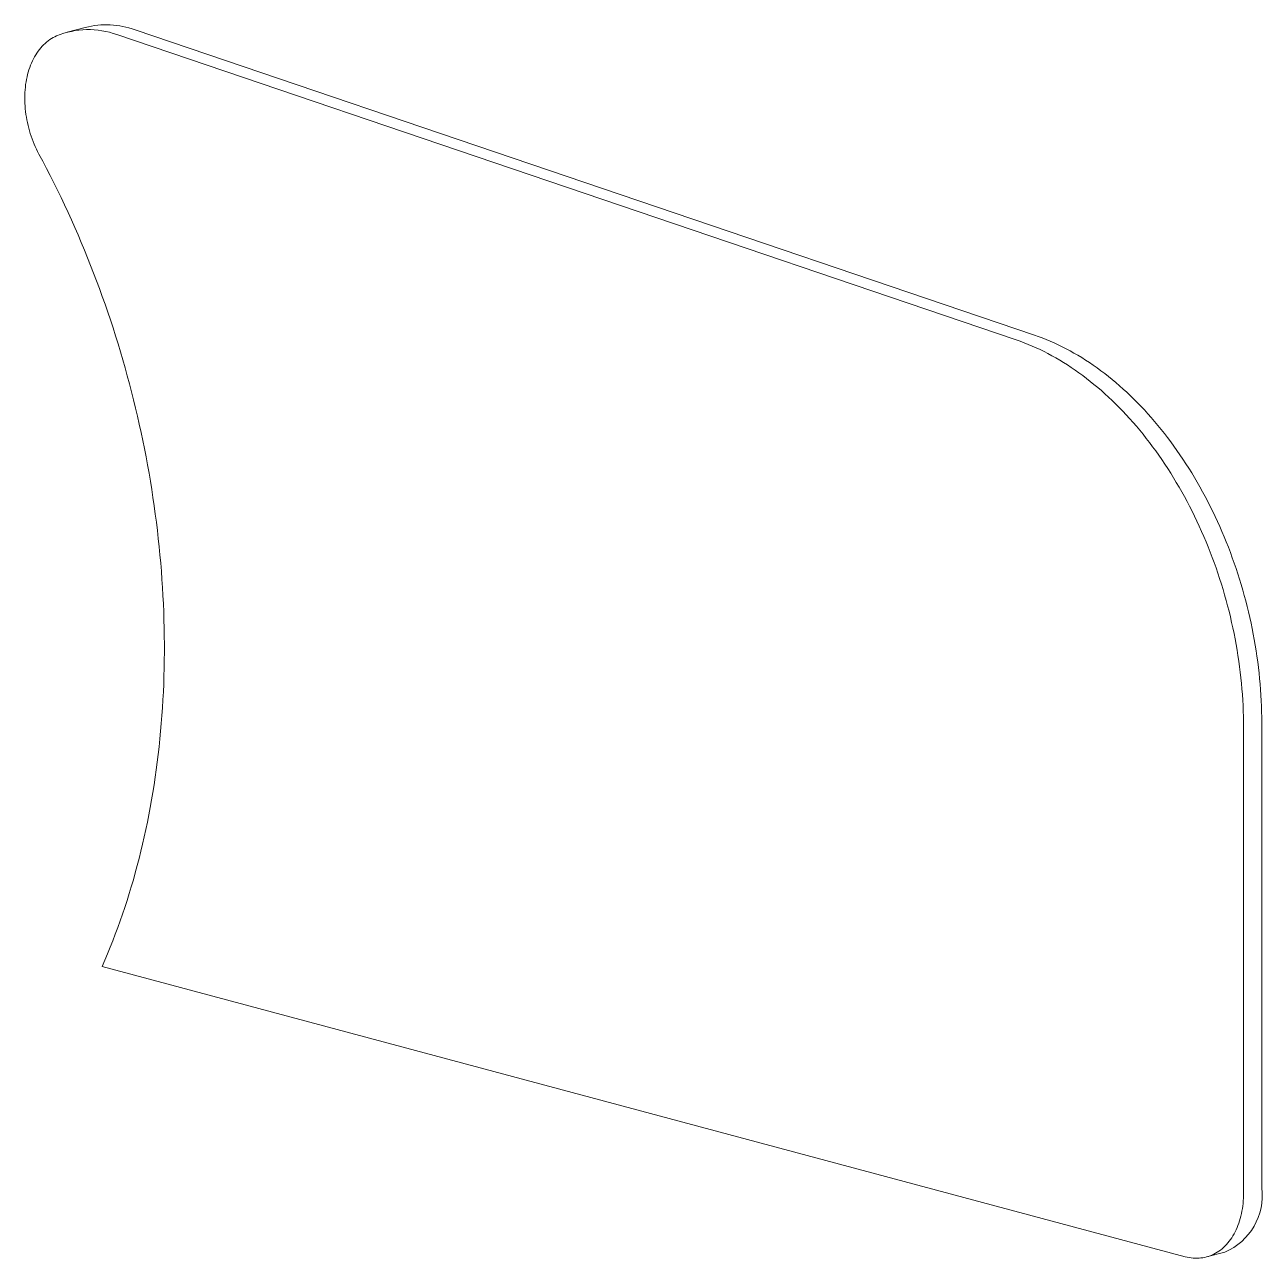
# Paper-space layout '_Dimetric' of a CAD drawing. Header units: millimetres. Extents: x 21 to 93.2, y -44 to 28.
import ezdxf

# ---------------------------------------------------------------- set-up
doc = ezdxf.new("R2010")
doc.units = ezdxf.units.MM

psp = doc.layouts.new('_Dimetric')

# ---------------------------------------------------------------- linework, layer by layer
at = {"color": 7, "linetype": 'Continuous', "lineweight": 15}
for p, q in [((24.494, 27.846), (23.434, 27.562)), ((79.93, 9.887), (27.401, 27.711)), ((78.869, 9.603), (26.34, 27.427)), ((93.214, -39.907), (93.214, -12.746)), ((92.154, -40.191), (92.154, -13.03)), ((25.473, -26.975), (88.742, -43.925)), ((89.991, -43.937), (91.051, -43.653))]:
    psp.add_line(p, q, dxfattribs=at)
at = {"color": 7, "linetype": 'Continuous', "lineweight": 15, "flags": 128}
for points in [[(22.824, 27.351), (22.721, 27.304), (22.62, 27.252), (22.521, 27.195), (22.424, 27.132), (22.329, 27.065), (22.237, 26.992), (22.147, 26.915), (22.06, 26.832), (21.976, 26.745), (21.894, 26.654), (21.815, 26.557), (21.74, 26.457), (21.667, 26.352), (21.598, 26.243), (21.531, 26.13), (21.468, 26.013), (21.409, 25.893), (21.353, 25.768), (21.3, 25.64), (21.251, 25.509), (21.206, 25.375), (21.164, 25.238), (21.127, 25.098), (21.092, 24.955), (21.062, 24.81), (21.036, 24.662), (21.013, 24.512), (20.995, 24.36), (20.98, 24.206), (20.97, 24.051), (20.963, 23.894), (20.96, 23.736), (20.961, 23.577), (20.967, 23.417), (20.976, 23.256), (20.989, 23.094), (21.006, 22.933), (21.028, 22.771), (21.053, 22.609), (21.081, 22.447), (21.114, 22.286), (21.151, 22.125), (21.191, 21.965), (21.235, 21.806), (21.283, 21.649), (21.334, 21.492), (21.389, 21.337), (21.447, 21.184), (21.509, 21.033), (21.574, 20.884), (21.642, 20.737), (21.714, 20.592), (21.788, 20.45)], [(21.788, 20.45), (22.012, 20.033), (22.232, 19.614), (22.449, 19.193), (22.663, 18.769), (22.874, 18.342), (23.082, 17.913), (23.287, 17.482), (23.488, 17.048), (23.687, 16.612), (23.882, 16.174), (24.074, 15.734), (24.263, 15.291), (24.448, 14.847), (24.63, 14.401), (24.809, 13.952), (24.984, 13.502), (25.156, 13.05), (25.325, 12.597), (25.49, 12.141), (25.652, 11.684), (25.81, 11.226), (25.965, 10.766), (26.116, 10.305), (26.264, 9.842), (26.408, 9.378), (26.548, 8.912), (26.685, 8.446), (26.819, 7.978), (26.949, 7.509), (27.075, 7.04), (27.197, 6.569), (27.316, 6.097), (27.431, 5.625), (27.543, 5.152), (27.65, 4.678), (27.754, 4.203), (27.855, 3.728), (27.951, 3.252), (28.044, 2.776), (28.133, 2.3), (28.218, 1.823), (28.299, 1.346), (28.377, 0.868), (28.451, 0.391), (28.52, -0.087), (28.586, -0.564), (28.649, -1.042), (28.707, -1.519), (28.761, -1.997), (28.812, -2.474), (28.859, -2.95), (28.901, -3.427), (28.94, -3.903), (28.975, -4.379), (29.006, -4.854), (29.034, -5.328), (29.057, -5.802), (29.076, -6.275), (29.092, -6.747), (29.103, -7.219), (29.111, -7.689), (29.115, -8.159), (29.115, -8.627), (29.11, -9.095), (29.102, -9.561), (29.09, -10.026), (29.075, -10.49), (29.055, -10.953), (29.031, -11.414), (29.003, -11.874), (28.972, -12.332), (28.936, -12.788), (28.897, -13.243), (28.854, -13.697), (28.807, -14.148), (28.756, -14.598), (28.701, -15.046), (28.642, -15.492), (28.58, -15.936), (28.513, -16.378), (28.443, -16.818), (28.369, -17.256), (28.291, -17.691), (28.209, -18.125), (28.124, -18.556), (28.034, -18.984), (27.941, -19.411), (27.844, -19.834), (27.744, -20.255), (27.639, -20.674), (27.531, -21.09), (27.419, -21.503), (27.304, -21.913), (27.185, -22.321), (27.062, -22.726), (26.935, -23.128), (26.805, -23.527), (26.671, -23.923), (26.534, -24.315), (26.393, -24.705), (26.248, -25.092), (26.1, -25.475), (25.949, -25.855), (25.794, -26.232), (25.635, -26.605), (25.473, -26.975)], [(92.154, -13.03), (92.152, -12.711), (92.146, -12.391), (92.136, -12.07), (92.122, -11.748), (92.105, -11.425), (92.083, -11.102), (92.058, -10.779), (92.029, -10.455), (91.996, -10.13), (91.959, -9.806), (91.918, -9.481), (91.874, -9.156), (91.825, -8.831), (91.773, -8.507), (91.717, -8.182), (91.657, -7.858), (91.593, -7.534), (91.526, -7.211), (91.455, -6.889), (91.38, -6.566), (91.302, -6.245), (91.22, -5.925), (91.134, -5.605), (91.045, -5.287), (90.952, -4.97), (90.855, -4.653), (90.755, -4.338), (90.651, -4.025), (90.544, -3.713), (90.434, -3.402), (90.32, -3.094), (90.202, -2.786), (90.082, -2.481), (89.958, -2.178), (89.83, -1.876), (89.7, -1.577), (89.566, -1.28), (89.429, -0.985), (89.289, -0.692), (89.145, -0.402), (88.999, -0.114), (88.85, 0.172), (88.697, 0.454), (88.542, 0.734), (88.384, 1.011), (88.223, 1.286), (88.059, 1.557), (87.893, 1.825), (87.723, 2.091), (87.551, 2.353), (87.377, 2.612), (87.2, 2.867), (87.02, 3.119), (86.838, 3.368), (86.653, 3.613), (86.466, 3.855), (86.277, 4.093), (86.085, 4.327), (85.892, 4.558), (85.696, 4.784), (85.498, 5.007), (85.298, 5.226), (85.096, 5.44), (84.892, 5.651), (84.686, 5.857), (84.478, 6.06), (84.268, 6.258), (84.057, 6.451), (83.844, 6.64), (83.63, 6.825), (83.414, 7.006), (83.197, 7.181), (82.978, 7.353), (82.758, 7.519), (82.536, 7.681), (82.314, 7.838), (82.09, 7.991), (81.865, 8.138), (81.639, 8.281), (81.412, 8.419), (81.184, 8.552), (80.955, 8.68), (80.726, 8.803), (80.495, 8.921), (80.265, 9.034), (80.033, 9.141), (79.801, 9.244), (79.569, 9.342), (79.336, 9.434), (79.102, 9.521), (78.869, 9.603)], [(93.214, -12.746), (93.212, -12.427), (93.207, -12.107), (93.197, -11.786), (93.183, -11.464), (93.166, -11.141), (93.144, -10.818), (93.119, -10.495), (93.09, -10.171), (93.057, -9.846), (93.02, -9.522), (92.979, -9.197), (92.934, -8.872), (92.886, -8.547), (92.834, -8.223), (92.778, -7.898), (92.718, -7.574), (92.654, -7.25), (92.587, -6.927), (92.516, -6.604), (92.441, -6.282), (92.362, -5.961), (92.28, -5.641), (92.195, -5.321), (92.105, -5.003), (92.012, -4.685), (91.916, -4.369), (91.816, -4.054), (91.712, -3.741), (91.605, -3.429), (91.494, -3.118), (91.38, -2.809), (91.263, -2.502), (91.142, -2.197), (91.018, -1.894), (90.891, -1.592), (90.76, -1.293), (90.626, -0.995), (90.489, -0.7), (90.349, -0.408), (90.206, -0.117), (90.06, 0.17), (89.91, 0.456), (89.758, 0.738), (89.603, 1.018), (89.445, 1.296), (89.284, 1.57), (89.12, 1.841), (88.953, 2.11), (88.784, 2.375), (88.612, 2.637), (88.437, 2.896), (88.26, 3.151), (88.081, 3.404), (87.898, 3.652), (87.714, 3.898), (87.527, 4.139), (87.338, 4.377), (87.146, 4.611), (86.952, 4.842), (86.756, 5.068), (86.558, 5.291), (86.358, 5.51), (86.156, 5.725), (85.952, 5.935), (85.746, 6.142), (85.539, 6.344), (85.329, 6.542), (85.118, 6.735), (84.905, 6.925), (84.691, 7.109), (84.475, 7.29), (84.257, 7.465), (84.039, 7.637), (83.818, 7.803), (83.597, 7.965), (83.374, 8.122), (83.15, 8.275), (82.925, 8.422), (82.699, 8.565), (82.472, 8.703), (82.245, 8.836), (82.016, 8.964), (81.786, 9.087), (81.556, 9.205), (81.325, 9.318), (81.094, 9.426), (80.862, 9.528), (80.629, 9.626), (80.396, 9.718), (80.163, 9.805), (79.93, 9.887)], [(88.742, -43.925), (88.858, -43.954), (88.975, -43.977), (89.091, -43.994), (89.206, -44.006), (89.322, -44.013), (89.436, -44.014), (89.55, -44.009), (89.662, -43.999), (89.774, -43.984), (89.884, -43.963), (89.994, -43.936), (90.101, -43.905), (90.207, -43.867), (90.312, -43.825), (90.414, -43.777), (90.515, -43.723), (90.613, -43.665), (90.709, -43.602), (90.803, -43.533), (90.895, -43.459), (90.984, -43.381), (91.071, -43.298), (91.154, -43.21), (91.235, -43.118), (91.313, -43.021), (91.388, -42.919), (91.46, -42.814), (91.529, -42.704), (91.595, -42.59), (91.657, -42.473), (91.716, -42.352), (91.771, -42.227), (91.823, -42.099), (91.871, -41.967), (91.916, -41.832), (91.957, -41.695), (91.994, -41.554), (92.027, -41.411), (92.057, -41.265), (92.082, -41.117), (92.104, -40.967), (92.122, -40.815), (92.136, -40.661), (92.146, -40.506), (92.152, -40.349), (92.154, -40.191)]]:
    psp.add_lwpolyline(points, dxfattribs=at)
at = {"color": 7, "linetype": 'Continuous', "lineweight": 15}
for centre, radius, start, end in [((24.68, 22.846), 4.872, 70.07771, 112.39048), ((25.727, 23.021), 4.98, 70.35845, 104.32768), ((89.662, -40.353), 3.581, 292.83518, 7.16333)]:
    psp.add_arc(centre, radius, start, end, dxfattribs=at)

doc.saveas('drawing.dxf')
